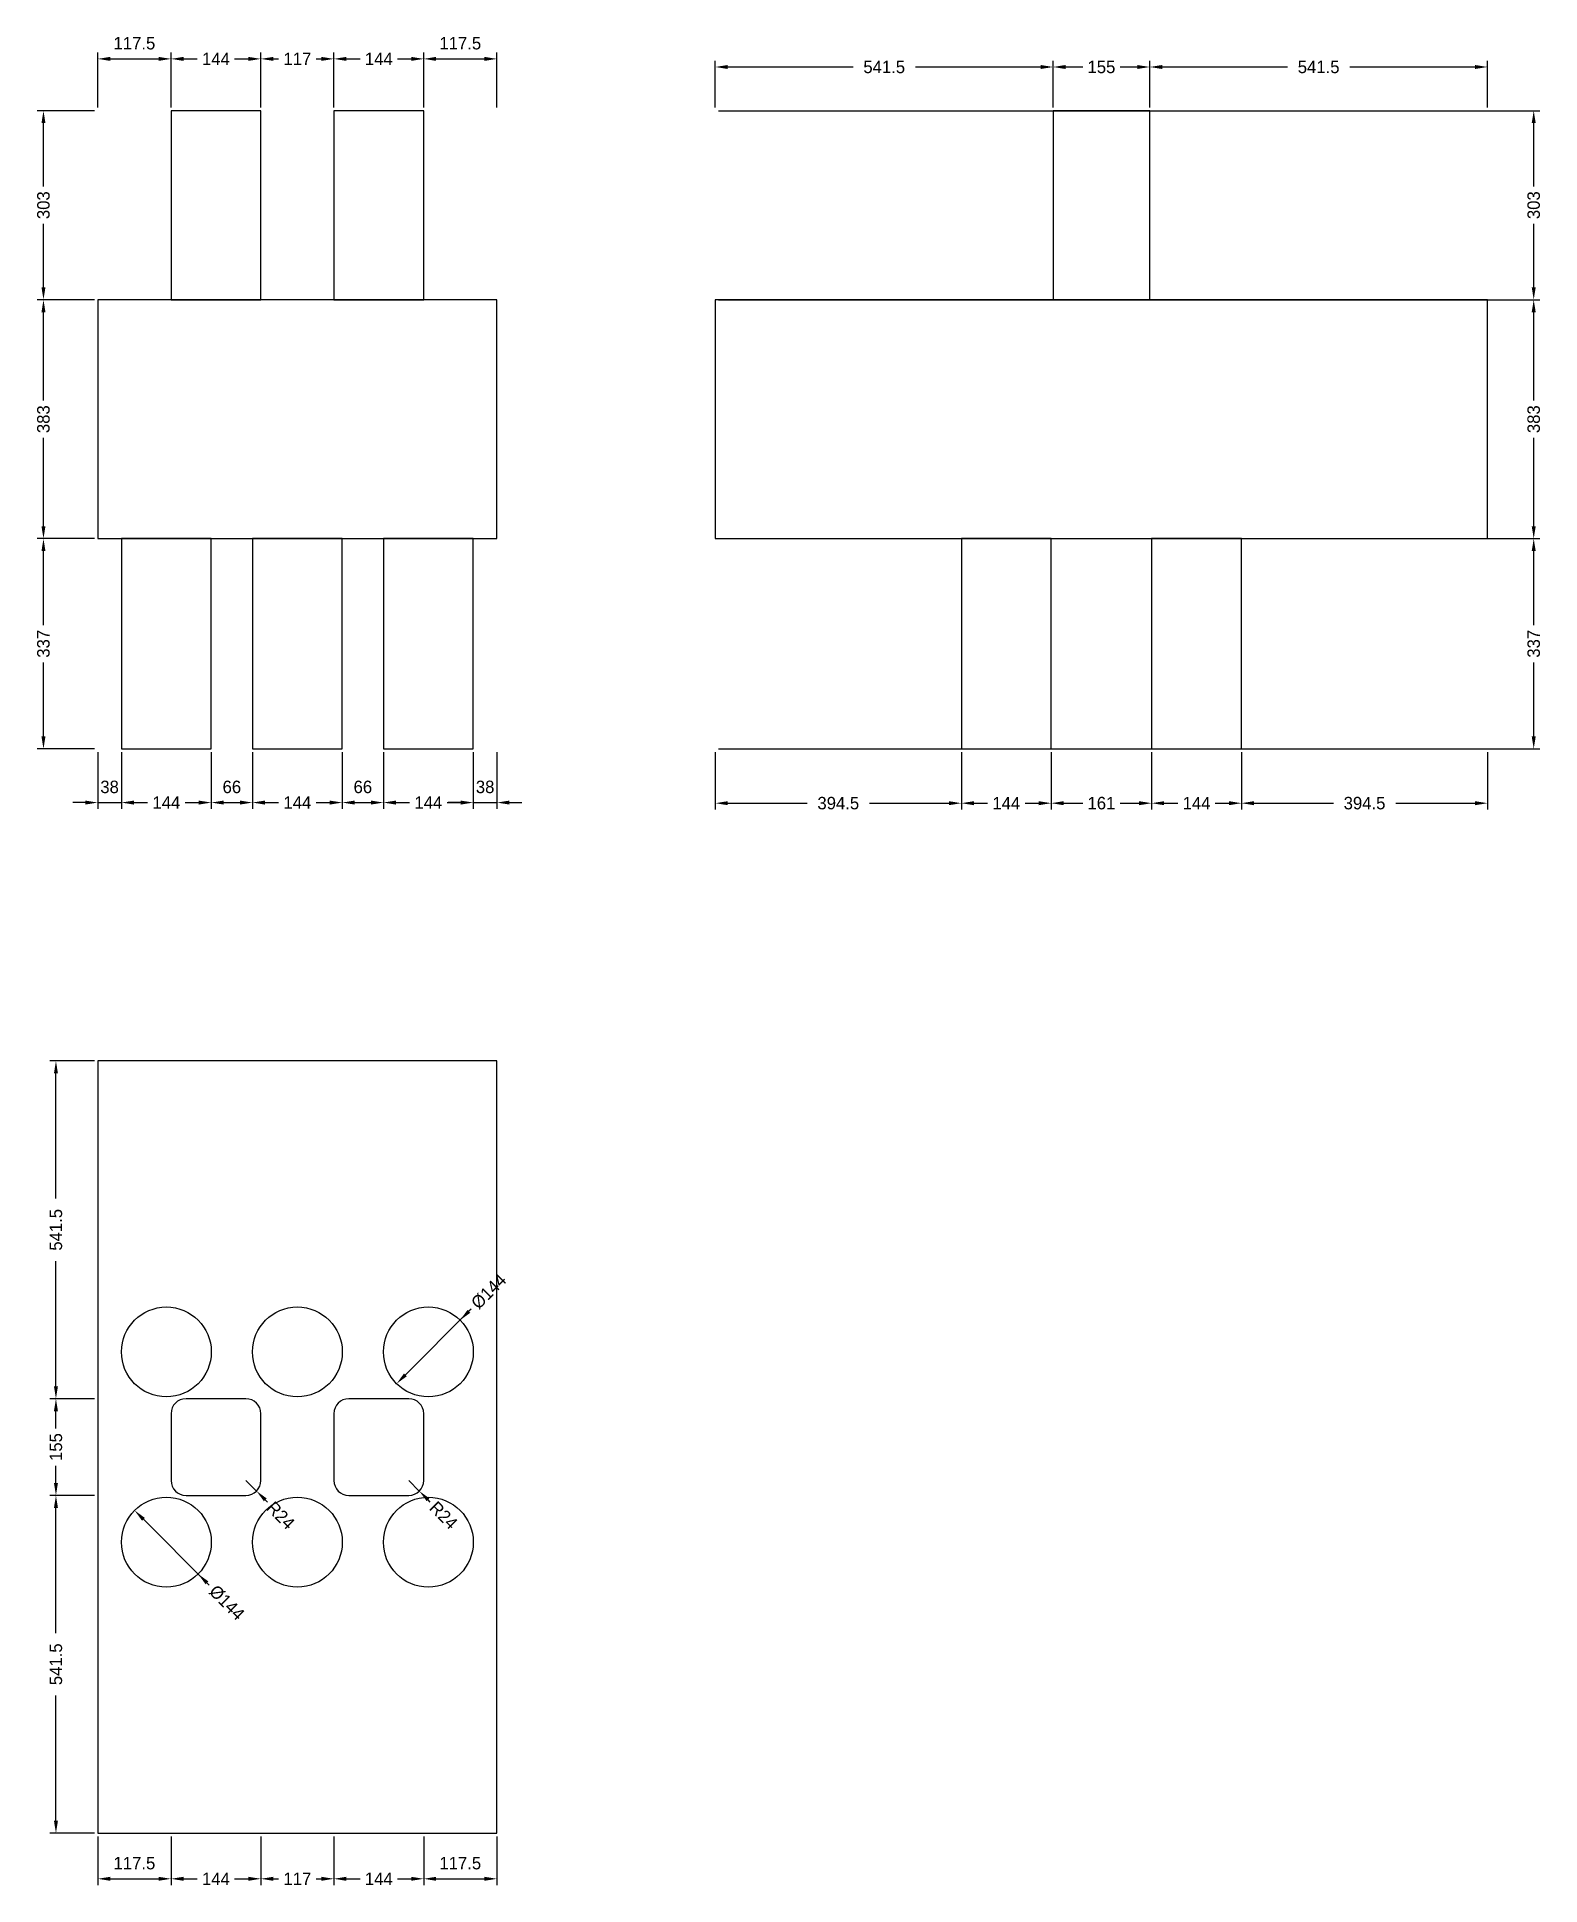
# Model space of a CAD drawing. Header units: metres. Extents: x -97 to 2312, y -83 to 2879.
import ezdxf

# ---------------------------------------------------------------- set-up
doc = ezdxf.new("R2010")
doc.units = ezdxf.units.M
for name, color, linetype in [('chengtai', 7, 'Continuous'), ('dunzhu', 7, 'Continuous'), ('zhuangji', 7, 'Continuous')]:
    doc.layers.add(name, color=color, linetype=linetype)

# ---------------------------------------------------------------- blocks, each defined once
blk = doc.blocks.new('_CLOSEDFILLED')
at = {"color": 0, "linetype": 'BYBLOCK'}
blk.add_solid([(-1, 0.16), (0, 0), (-1, -0.16)], dxfattribs=at)

msp = doc.modelspace()

# ---------------------------------------------------------------- linework, layer by layer
at = {"color": 7}
for p, q in [((0, 2766), (0, 2854)), ((20, 2844), (97.5, 2844)), ((117.5, 2766), (117.5, 2854)), ((117.5, 2766), (117.5, 2854)), ((137.5, 2844), (159.5, 2844)), ((219.5, 2844), (241.5, 2844)), ((261.5, 2766), (261.5, 2854)), ((261.5, 2766), (261.5, 2854)), ((281.5, 2844), (290, 2844)), ((350, 2844), (358.5, 2844)), ((378.5, 2766), (378.5, 2854)), ((378.5, 2766), (378.5, 2854)), ((398.5, 2844), (420.5, 2844)), ((480.5, 2844), (502.5, 2844)), ((522.5, 2766), (522.5, 2854)), ((522.5, 2766), (522.5, 2854)), ((542.5, 2844), (620, 2844)), ((640, 2766), (640, 2854)), ((990, 2766), (990, 2841)), ((1010, 2831), (1210.8, 2831)), ((1310.8, 2831), (1511.5, 2831)), ((1531.5, 2766), (1531.5, 2841)), ((1531.5, 2766), (1531.5, 2841)), ((1551.5, 2831), (1579, 2831)), ((1639, 2831), (1666.5, 2831)), ((1686.5, 2766), (1686.5, 2841)), ((1686.5, 2766), (1686.5, 2841)), ((1706.5, 2831), (1907.2, 2831)), ((2007.2, 2831), (2208, 2831)), ((2228, 2766), (2228, 2841)), ((-5, 2761), (-97, 2761)), ((995, 2761), (2312, 2761)), ((-87, 2639.5), (-87, 2741)), ((2302, 2639.5), (2302, 2741)), ((-87, 2478), (-87, 2579.5)), ((2302, 2478), (2302, 2579.5)), ((-5, 2458), (-97, 2458)), ((-5, 2458), (-97, 2458)), ((-87, 2296.5), (-87, 2438)), ((995, 2458), (2312, 2458)), ((995, 2458), (2312, 2458)), ((2302, 2296.5), (2302, 2438)), ((-87, 2095), (-87, 2236.5)), ((2302, 2095), (2302, 2236.5)), ((-5, 2075), (-97, 2075)), ((-5, 2075), (-97, 2075)), ((995, 2075), (2312, 2075)), ((995, 2075), (2312, 2075)), ((-87, 1936.5), (-87, 2055)), ((2302, 1936.5), (2302, 2055)), ((-87, 1758), (-87, 1876.5)), ((2302, 1758), (2302, 1876.5)), ((-5, 1738), (-97, 1738)), ((0, 1733), (0, 1642)), ((38, 1733), (38, 1642)), ((38, 1733), (38, 1642)), ((182, 1733), (182, 1642)), ((182, 1733), (182, 1642)), ((248, 1733), (248, 1642)), ((248, 1733), (248, 1642)), ((392, 1733), (392, 1642)), ((392, 1733), (392, 1642)), ((458, 1733), (458, 1642)), ((458, 1733), (458, 1642)), ((602, 1733), (602, 1642)), ((602, 1733), (602, 1642)), ((640, 1733), (640, 1642)), ((990, 1733), (990, 1641)), ((995, 1738), (2312, 1738)), ((1384.5, 1733), (1384.5, 1641)), ((1384.5, 1733), (1384.5, 1641)), ((1528.5, 1733), (1528.5, 1641)), ((1528.5, 1733), (1528.5, 1641)), ((1689.5, 1733), (1689.5, 1641)), ((1689.5, 1733), (1689.5, 1641)), ((1833.5, 1733), (1833.5, 1641)), ((1833.5, 1733), (1833.5, 1641)), ((2228, 1733), (2228, 1641)), ((-20, 1652), (-40, 1652)), ((0, 1652), (38, 1652)), ((58, 1652), (78, 1652)), ((58, 1652), (80, 1652)), ((140, 1652), (162, 1652)), ((202, 1652), (228, 1652)), ((268, 1652), (290, 1652)), ((350, 1652), (372, 1652)), ((412, 1652), (438, 1652)), ((478, 1652), (500, 1652)), ((560, 1652), (582, 1652)), ((582, 1652), (562, 1652)), ((602, 1652), (640, 1652)), ((660, 1652), (680, 1652)), ((1010, 1651), (1137.2, 1651)), ((1237.2, 1651), (1364.5, 1651)), ((1404.5, 1651), (1426.5, 1651)), ((1486.5, 1651), (1508.5, 1651)), ((1548.5, 1651), (1579, 1651)), ((1639, 1651), (1669.5, 1651)), ((1709.5, 1651), (1731.5, 1651)), ((1791.5, 1651), (1813.5, 1651)), ((1853.5, 1651), (1980.8, 1651)), ((2080.8, 1651), (2208, 1651)), ((-5, 1238), (-77, 1238)), ((-67, 1017.2), (-67, 1218)), ((-67, 716.5), (-67, 917.2)), ((595.1, 836.6), (493.2, 734.7)), ((598.6, 840.1), (595.1, 836.6)), ((-5, 696.5), (-77, 696.5)), ((-5, 696.5), (-77, 696.5)), ((-67, 649), (-67, 676.5)), ((-67, 561.5), (-67, 589)), ((237.5, 565.5), (254.5, 548.5)), ((498.5, 565.5), (515.5, 548.5)), ((-5, 541.5), (-77, 541.5)), ((-5, 541.5), (-77, 541.5)), ((272.1, 530.9), (268.6, 534.4)), ((533.1, 530.9), (529.6, 534.4)), ((-67, 320.8), (-67, 521.5)), ((175.1, 401.4), (73.2, 503.3)), ((178.6, 397.9), (175.1, 401.4)), ((-67, 20), (-67, 220.8)), ((-5, 0), (-77, 0)), ((0, -5), (0, -83)), ((117.5, -5), (117.5, -83)), ((117.5, -5), (117.5, -83)), ((261.5, -5), (261.5, -83)), ((261.5, -5), (261.5, -83)), ((378.5, -5), (378.5, -83)), ((378.5, -5), (378.5, -83)), ((522.5, -5), (522.5, -83)), ((522.5, -5), (522.5, -83)), ((640, -5), (640, -83)), ((20, -73), (97.5, -73)), ((137.5, -73), (159.5, -73)), ((219.5, -73), (241.5, -73)), ((281.5, -73), (290, -73)), ((350, -73), (358.5, -73)), ((398.5, -73), (420.5, -73)), ((480.5, -73), (502.5, -73)), ((542.5, -73), (620, -73))]:
    msp.add_line(p, q, dxfattribs=at)
at = {"layer": 'chengtai'}
for points in [[(0, 2075), (640, 2075), (640, 2458), (0, 2458), (0, 2075)], [(990, 2075), (2228, 2075), (2228, 2458), (990, 2458), (990, 2075)], [(0, 0), (640, 0), (640, 1238), (0, 1238), (0, 0)]]:
    msp.add_lwpolyline(points, dxfattribs=at)
at = {"layer": 'Defpoints', "color": 7}
for p in [(0, 2844), (117.5, 2844), (261.5, 2844), (378.5, 2844), (522.5, 2844), (990, 2831), (1531.5, 2831), (1686.5, 2831), (0, 2761), (0, 2761), (117.5, 2761), (117.5, 2761), (261.5, 2761), (261.5, 2761), (378.5, 2761), (378.5, 2761), (522.5, 2761), (522.5, 2761), (640, 2761), (990, 2761), (990, 2761), (1531.5, 2761), (1531.5, 2761), (1686.5, 2761), (1686.5, 2761), (2228, 2761), (-87, 2458), (0, 2458), (0, 2458), (990, 2458), (990, 2458), (2302, 2458), (-87, 2075), (0, 2075), (0, 2075), (990, 2075), (990, 2075), (2302, 2075), (-87, 1738), (0, 1738), (0, 1738), (38, 1738), (38, 1738), (182, 1738), (182, 1738), (248, 1738), (248, 1738), (392, 1738), (392, 1738), (458, 1738), (458, 1738), (602, 1738), (602, 1738), (640, 1738), (990, 1738), (990, 1738), (1384.5, 1738), (1384.5, 1738), (1528.5, 1738), (1528.5, 1738), (1689.5, 1738), (1689.5, 1738), (1833.5, 1738), (1833.5, 1738), (2228, 1738), (2302, 1738), (0, 1652), (38, 1652), (182, 1652), (248, 1652), (392, 1652), (458, 1652), (602, 1652), (990, 1651), (1384.5, 1651), (1528.5, 1651), (1689.5, 1651), (1833.5, 1651), (0, 1238), (580.9, 822.4), (530, 771.5), (-67, 696.5), (0, 696.5), (0, 696.5), (237.5, 565.5), (498.5, 565.5), (-67, 541.5), (0, 541.5), (0, 541.5), (254.5, 548.5), (515.5, 548.5), (110, 466.5), (160.9, 415.6), (-67, 0), (0, 0), (0, 0), (117.5, 0), (117.5, 0), (261.5, 0), (261.5, 0), (378.5, 0), (378.5, 0), (522.5, 0), (522.5, 0), (640, 0), (0, -73), (117.5, -73), (261.5, -73), (378.5, -73), (522.5, -73)]:
    msp.add_point(p, dxfattribs=at)
at = {"layer": 'dunzhu'}
for p, q in [((237.5, 696.5), (141.5, 696.5)), ((498.5, 696.5), (402.5, 696.5)), ((117.5, 672.5), (117.5, 565.5)), ((261.5, 565.5), (261.5, 672.5)), ((378.5, 672.5), (378.5, 565.5)), ((522.5, 565.5), (522.5, 672.5)), ((141.5, 541.5), (237.5, 541.5)), ((402.5, 541.5), (498.5, 541.5))]:
    msp.add_line(p, q, dxfattribs=at)
for points in [[(117.5, 2458), (261.5, 2458), (261.5, 2761), (117.5, 2761), (117.5, 2458)], [(378.5, 2458), (522.5, 2458), (522.5, 2761), (378.5, 2761), (378.5, 2458)], [(1531.5, 2458), (1686.5, 2458), (1686.5, 2761), (1531.5, 2761), (1531.5, 2458)]]:
    msp.add_lwpolyline(points, dxfattribs=at)
for centre, start, end in [((141.5, 672.5), 90, 180), ((237.5, 672.5), 0, 90), ((402.5, 672.5), 90, 180), ((498.5, 672.5), 0, 90), ((141.5, 565.5), 180, 270), ((237.5, 565.5), 270, 360), ((402.5, 565.5), 180, 270), ((498.5, 565.5), 270, 360)]:
    msp.add_arc(centre, 24, start, end, dxfattribs=at)
at = {"layer": 'zhuangji'}
for points in [[(38, 1738), (182, 1738), (182, 2075), (38, 2075), (38, 1738)], [(248, 1738), (392, 1738), (392, 2075), (248, 2075), (248, 1738)], [(458, 1738), (602, 1738), (602, 2075), (458, 2075), (458, 1738)], [(1384.5, 1738), (1528.5, 1738), (1528.5, 2075), (1384.5, 2075), (1384.5, 1738)], [(1689.5, 1738), (1833.5, 1738), (1833.5, 2075), (1689.5, 2075), (1689.5, 1738)]]:
    msp.add_lwpolyline(points, dxfattribs=at)
for centre in [(110, 771.5), (110, 771.5), (320, 771.5), (320, 771.5), (530, 771.5), (530, 771.5), (110, 466.5), (110, 466.5), (320, 466.5), (320, 466.5), (530, 466.5), (530, 466.5)]:
    msp.add_circle(centre, 72, dxfattribs=at)

# ---------------------------------------------------------------- block references
at = {"color": 7, "xscale": 20, "yscale": 20}
for p, rotation in [((0, 2844), 180), ((117.5, 2844), 180), ((261.5, 2844), 180), ((378.5, 2844), 180), ((522.5, 2844), 180), ((990, 2831), 180), ((1531.5, 2831), 180), ((1686.5, 2831), 180), ((-87, 2761), 90), ((2302, 2761), 90), ((-87, 2458), 270), ((2302, 2458), 270), ((-87, 2458), 90), ((2302, 2458), 90), ((-87, 2075), 270), ((-87, 2075), 90), ((2302, 2075), 270), ((2302, 2075), 90), ((-87, 1738), 270), ((2302, 1738), 270), ((38, 1652), 180), ((38, 1652), 180), ((182, 1652), 180), ((248, 1652), 180), ((392, 1652), 180), ((458, 1652), 180), ((640, 1652), 180), ((990, 1651), 180), ((1384.5, 1651), 180), ((1528.5, 1651), 180), ((1689.5, 1651), 180), ((1833.5, 1651), 180), ((-67, 1238), 90), ((580.9, 822.4), 225), ((-67, 696.5), 270), ((479.1, 720.6), 225), ((-67, 696.5), 90), ((-67, 541.5), 270), ((-67, 541.5), 90), ((254.5, 548.5), 134.99999999999994), ((515.5, 548.5), 135), ((59.1, 517.4), 135), ((160.9, 415.6), 135), ((-67, 0), 270), ((0, -73), 180), ((117.5, -73), 180), ((261.5, -73), 180), ((378.5, -73), 180), ((522.5, -73), 180)]:
    msp.add_blockref('_CLOSEDFILLED', p, dxfattribs=dict(at, rotation=rotation))
for p in [(117.5, 2844), (261.5, 2844), (378.5, 2844), (522.5, 2844), (640, 2844), (1531.5, 2831), (1686.5, 2831), (2228, 2831), (0, 1652), (182, 1652), (248, 1652), (392, 1652), (458, 1652), (602, 1652), (602, 1652), (1384.5, 1651), (1528.5, 1651), (1689.5, 1651), (1833.5, 1651), (2228, 1651), (117.5, -73), (261.5, -73), (378.5, -73), (522.5, -73), (640, -73)]:
    msp.add_blockref('_CLOSEDFILLED', p, dxfattribs=at)

# ---------------------------------------------------------------- texts
at = {"color": 7, "char_height": 20, "attachment_point": 5}
for s, insert in [('117.5', (58.8, 2869)), ('117.5', (581.2, 2869)), ('144', (189.5, 2844)), ('117', (320, 2844)), ('144', (450.5, 2844)), ('541.5', (1260.8, 2831)), ('155', (1609, 2831)), ('541.5', (1957.2, 2831)), ('38', (19, 1677)), ('144', (110, 1652)), ('66', (215, 1677)), ('144', (320, 1652)), ('66', (425, 1677)), ('144', (530, 1652)), ('38', (621, 1677)), ('394.5', (1187.2, 1651)), ('144', (1456.5, 1651)), ('161', (1609, 1651)), ('144', (1761.5, 1651)), ('394.5', (2030.8, 1651)), ('117.5', (58.8, -48)), ('117.5', (581.2, -48)), ('144', (189.5, -73)), ('117', (320, -73)), ('144', (450.5, -73))]:
    msp.add_mtext(s, dxfattribs=dict(at, insert=insert))
for s, insert, rotation in [('303', (-87, 2609.5), 90), ('303', (2302, 2609.5), 90), ('383', (-87, 2266.5), 90), ('383', (2302, 2266.5), 90), ('337', (-87, 1906.5), 90), ('337', (2302, 1906.5), 90), ('541.5', (-67, 967.2), 90), ('%%c144', (626.9, 868.4), 45), ('155', (-67, 619), 90), ('R24', (293.4, 509.6), 315), ('R24', (554.4, 509.6), 315), ('%%c144', (206.9, 369.6), 315), ('541.5', (-67, 270.8), 90)]:
    msp.add_mtext(s, dxfattribs=dict(at, insert=insert, rotation=rotation))

doc.saveas('drawing.dxf')
